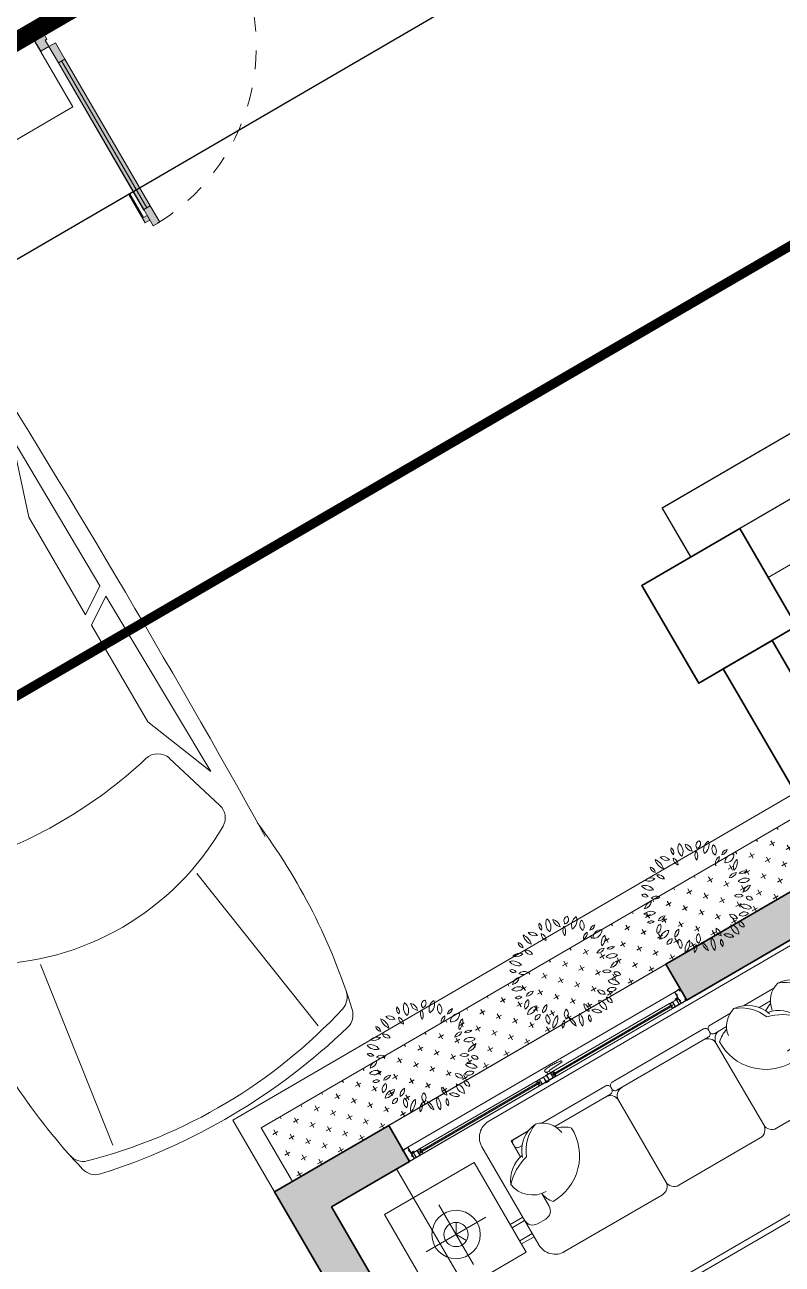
# Model space of a CAD drawing. Header units: millimetres. Extents: x 567980 to 569372, y 2065777 to 2066674.
# Drawn here: x 568861.1 to 568865.12, y 2066294.81 to 2066301.38 of the extents above; entities that cross this region are included whole.
import ezdxf

# ---------------------------------------------------------------- set-up
doc = ezdxf.new("R2010")
doc.units = ezdxf.units.MM
doc.linetypes.add('CENTER', pattern=[3, 1.5, -0.5, 0.5, -0.5])
doc.linetypes.add('HIDDEN', pattern=[0.75, 0.5, -0.25])
for name, color, linetype, lineweight in [('A-DIM', 251, 'Continuous', 15), ('A-HATCH', 251, 'Continuous', 5), ('A-TUONG', 255, 'Continuous', 35), ('boDnv', 54, 'Continuous', 25), ('E- RANH GIOI', 1, 'CENTER', 13), ('E- THAY', 9, 'Continuous', 20), ('E-Manh', 251, 'Continuous', 13), ('E-NoiThat', 32, 'Continuous', 9), ('i_Cay', 114, 'Continuous', 13), ('i_Hatch', 250, 'Continuous', 13), ('i_ThietBi', 32, 'Continuous', 13), ('LD-CUA', 146, 'Continuous', 13), ('LD-THAY', 9, 'Continuous', 13)]:
    doc.layers.add(name, color=color, linetype=linetype, lineweight=lineweight)
for name, color, linetype in [('datOBt', 42, 'Continuous'), ('loKBT', 42, 'Continuous'), ('ViaHeS', 32, 'Continuous')]:
    doc.layers.add(name, color=color, linetype=linetype)
doc.styles.add('rms', font='romans.shx', dxfattribs={"width": 0.7, "bigfont": 'vns.shx'})
doc.linetypes.add('ADL', pattern='A,0.125,-0.15,["++",rms,S=0.5,R=0,X=0,Y=-0.2245],-1.35,1.125', length=2.75)

# ---------------------------------------------------------------- blocks, each defined once
blk = doc.blocks.new('NEN')
at = {"layer": 'boDnv', "color": 10, "linetype": 'ADL', "ltscale": 0.25}
blk.add_lwpolyline([(230.3915, -76.6469), (232.2503, -70.4192), (219.1656, -44.2576), (213.4368, -42.5477), (99.3797, -108.9057), (97.5209, -115.1334), (110.6056, -141.295), (116.3344, -143.0049)], close=True, dxfattribs=at)
at = {"layer": 'datOBt'}
blk.add_lwpolyline([(231.2365, -77.3122), (233.3217, -70.3259), (219.8664, -43.4232), (213.308, -41.4657), (98.5347, -108.2404), (96.4495, -115.2267), (109.9048, -142.1294), (116.4632, -144.0869)], close=True, dxfattribs=at)
at = {"layer": 'loKBT'}
blk.add_lwpolyline([(171.0218, -66.0677), (160.2174, -72.3537), (170.2749, -89.6408), (181.0794, -83.3548)], close=True, dxfattribs=at)
at = {"layer": 'ViaHeS'}
blk.add_lwpolyline([(231.2365, -77.3122), (233.3217, -70.3259), (219.8664, -43.4232), (213.308, -41.4657), (98.5347, -108.2404), (96.4495, -115.2267), (109.9048, -142.1294), (116.4632, -144.0869)], close=True, dxfattribs=at)
blk = doc.blocks.new('BT-02')
at = {"layer": 'E- RANH GIOI', "ltscale": 0.05, "const_width": 100}
blk.add_lwpolyline([(7621197.6, 979879), (7753982.3, 979879), (7758666.7, 974889), (7756768.1, 944869), (7751452.5, 939879), (7618667.8, 939879), (7613983.4, 944869), (7615882, 974889), (7621197.6, 979879)], dxfattribs=at)
at = {"layer": 'E- RANH GIOI', "color": 5, "ltscale": 0.05, "true_color": 0x0000fa, "const_width": 50}
blk.add_lwpolyline([(7622385.1, 976879), (7752683.8, 976879), (7755590.7, 973782.4), (7753849, 946243.5), (7750265, 942879), (7619966.3, 942879), (7617059.3, 945975.6), (7618801.1, 973514.5)], close=True, dxfattribs=at)
at = {"layer": 'loKBT'}
blk.add_line((7705060.1, 979879), (7692560.1, 979879), dxfattribs=at)
blk.add_lwpolyline([(7705060.1, 959879), (7705060.1, 979879), (7692560.1, 979879), (7692560.1, 959879), (7705060.1, 959879)], dxfattribs=at)
for points in [[(7705060.1, 979879), (7692560.1, 979879), (7692560.1, 959879), (7705060.1, 959879)], [(7692560.1, 959879), (7705060.1, 959879), (7705060.1, 979879), (7692560.1, 979879)]]:
    blk.add_lwpolyline(points, close=True, dxfattribs=at)
blk = doc.blocks.new('mb-cay40')
at = {"color": 0, "linetype": 'ByBlock'}
for centre, radius, start, end in [((-427, 694), 54.1, 146.8151, 244.0193), ((-496, 675), 54.1, 326.8151, 64.0193), ((-300, 710), 100, 149.4737, 231.7586), ((-448, 683), 100, 329.4737, 51.7586), ((-231, 779), 98.1, 192.306, 259.6849), ((-344, 662), 98.1, 12.306, 79.6849), ((-148, 638), 79.7, 145.5248, 220.8327), ((-273, 631), 79.7, 325.5248, 40.8327), ((-136, 737), 62.9, 125.4093, 202.7101), ((-231, 764), 62.9, 305.4093, 22.7101), ((16, 684), 137, 133.8117, 194.3077), ((-211, 749), 137, 313.8117, 14.3077), ((113, 711), 137, 163.4642, 212.7906), ((-134, 676), 137, 343.4642, 32.7906), ((138, 616), 80.6, 104.1004, 168.465), ((40, 710), 80.6, 284.1004, 348.465), ((-542, 597), 98.1, 183.3189, 263.1904), ((-651, 494), 98.1, 3.3189, 83.1904), ((-554, 556), 69.9, 25.4537, 116.6852), ((-522, 648), 69.9, 205.4537, 296.6852), ((-390, 597), 66.9, 168.8066, 257.6391), ((-470, 545), 66.9, 348.8066, 77.6391), ((49, 562), 68.8, 103.8914, 198.9039), ((-33, 607), 68.8, 283.8914, 18.9039), ((230, 506), 141, 100.3005, 160.4476), ((72, 692), 141, 280.3005, 340.4476), ((260, 521), 76.9, 122.5817, 207.18), ((150, 551), 76.9, 302.5817, 27.18), ((-680, 301), 102, 69.7201, 135.6489), ((-718, 468), 102, 249.7201, 315.6489), ((-654, 503), 44.2, 163.4933, 274.4697), ((-693, 471), 44.2, 343.4933, 94.4697), ((-620, 357), 75.8, 22.5723, 98.3335), ((-561, 461), 75.8, 202.5723, 278.3335), ((213, 369), 79.6, 86.0282, 161.3698), ((143, 474), 79.6, 266.0282, 341.3698), ((300, 426), 53.5, 59.9815, 155.6676), ((278, 494), 53.5, 239.9815, 335.6676), ((-743, 226), 96, 30.9482, 110.5784), ((-695, 365), 96, 210.9482, 290.5784), ((320, 284), 110, 64.7353, 140.5781), ((282, 453), 110, 244.7353, 320.5781), ((359, 242), 79.1, 90.2529, 173.5221), ((280, 330), 79.1, 270.2529, 353.5221), ((-767, 152), 75.6, 44.2576, 108.5927), ((-736, 277), 75.6, 224.2576, 288.5927), ((-787, 176), 111, 280.8762, 345.4479), ((-659, 40), 111, 100.8762, 165.4479), ((-638, 119), 83.9, 60.5095, 129.292), ((-649, 257), 83.9, 240.5095, 309.292), ((243, 141), 78, 58.8748, 131.2135), ((232, 267), 78, 238.8748, 311.2135), ((344, 142), 53.6, 28.1981, 112.1918), ((371, 217), 53.6, 208.1981, 292.1918), ((-690, -39), 87.4, 54.9745, 151.3792), ((-716, 74), 87.4, 234.9745, 331.3792), ((159, -75), 77.3, 28.8072, 103.9199), ((208, 37), 77.3, 208.8072, 283.9199), ((314, -59), 90.4, 71.3712, 141.7535), ((272, 83), 90.4, 251.3712, 321.7535), ((293, 25), 97.6, 29.1952, 106.7189), ((350, 166), 97.6, 209.1952, 286.7189), ((-675, -123), 70, 71.8192, 140.0818), ((-707, -12), 70, 251.8192, 320.0818), ((-557, -163), 78, 113.4753, 203.456), ((-660, -123), 78, 293.4753, 23.456), ((-617, 21), 75, 267.1724, 337.2365), ((-551, -83), 75, 87.1724, 157.2365), ((133, -213), 116, 6.5487, 76.8911), ((275, -87), 116, 186.5487, 256.8911), ((243, -118), 50.7, 359.2557, 87.6287), ((296, -68), 50.7, 179.2557, 267.6287), ((-605, -147), 107, 271.6328, 352.0268), ((-496, -269), 107, 91.6328, 172.0268), ((-473, -294), 49.3, 76.5419, 193.4774), ((-509, -257), 49.3, 256.5419, 13.4774), ((-342, -221), 95.9, 122.8873, 186.7253), ((-489, -152), 95.9, 302.8873, 6.7253), ((-314, -281), 91.1, 159.117, 230.3606), ((-457, -318), 91.1, 339.117, 50.3606), ((-220, -348), 109, 122.117, 201.7275), ((-379, -297), 109, 302.117, 21.7275), ((-133, -236), 75.4, 148.7877, 221.5977), ((-253, -247), 75.4, 328.7877, 41.5977), ((100, -278), 148, 165.2071, 218.3217), ((-159, -332), 148, 345.2071, 38.3217), ((-19, -211), 70.3, 353.65, 74.6514), ((70, -151), 70.3, 173.65, 254.6514), ((110, -276), 64.3, 156.7754, 231.288), ((11, -301), 64.3, 336.7754, 51.288), ((113, -290), 96.7, 38.6962, 106.2415), ((162, -137), 96.7, 218.6962, 286.2415), ((-170, -364), 62.5, 129.7475, 206.0709), ((-267, -343), 62.5, 309.7475, 26.0709), ((-160, -372), 84.6, 5.3196, 80.419), ((-61, -281), 84.6, 185.3196, 260.419)]:
    blk.add_arc(centre, radius, start, end, dxfattribs=at)
blk = doc.blocks.new('kkkk')
h = blk.add_hatch(color=250)
edge = h.paths.add_edge_path()
edge.add_line((333058.8, 105336.6), (333060.3, 105336.6))
edge.add_line((333060.3, 105336.6), (333060.3, 105341.6))
edge.add_line((333060.3, 105341.6), (333061.8, 105341.6))
edge.add_line((333061.8, 105341.6), (333061.8, 105371.6))
edge.add_line((333061.8, 105371.6), (333027.5, 105371.6))
edge.add_line((333027.5, 105371.6), (333027.5, 105386.6))
edge.add_line((333027.5, 105386.6), (333022.2, 105386.6))
edge.add_line((333022.2, 105386.6), (333022.2, 105383.6))
edge.add_line((333022.2, 105383.6), (333023.7, 105383.6))
edge.add_line((333023.7, 105383.6), (333023.7, 105385.1))
edge.add_line((333023.7, 105385.1), (333026, 105385.1))
edge.add_line((333026, 105385.1), (333026, 105378.1))
edge.add_line((333026, 105378.1), (333023.7, 105378.1))
edge.add_line((333023.7, 105378.1), (333023.7, 105379.6))
edge.add_line((333023.7, 105379.6), (333022.2, 105379.6))
edge.add_line((333022.2, 105379.6), (333022.2, 105376.6))
edge.add_line((333022.2, 105376.6), (333026, 105376.6))
edge.add_line((333026, 105376.6), (333026, 105371.6))
edge.add_line((333026, 105371.6), (332991.8, 105371.6))
edge.add_line((332991.8, 105371.6), (332991.8, 105341.6))
edge.add_line((332991.8, 105341.6), (332993.3, 105341.6))
edge.add_line((332993.3, 105341.6), (332993.3, 105336.6))
edge.add_line((332993.3, 105336.6), (332994.8, 105336.6))
edge.add_line((332994.8, 105336.6), (332994.8, 105341.6))
edge.add_line((332994.8, 105341.6), (333002.3, 105341.6))
edge.add_line((333002.3, 105341.6), (333002.3, 105343.1))
edge.add_line((333002.3, 105343.1), (332993.3, 105343.1))
edge.add_line((332993.3, 105343.1), (332993.3, 105370.1))
edge.add_line((332993.3, 105370.1), (333006.9, 105370.1))
edge.add_arc((333010, 105367.6), 3.97, 141.52264, 210)
edge.add_line((333006.6, 105365.7), (333007.9, 105366.4))
edge.add_arc((333010, 105367.6), 2.47, -390, -150, ccw=False)
edge.add_line((333012.1, 105366.4), (333013.4, 105365.7))
edge.add_arc((333010, 105367.6), 3.97, -30, 38.47736)
edge.add_line((333013.1, 105370.1), (333040.4, 105370.1))
edge.add_arc((333043.5, 105367.6), 3.97, 141.52264, 210)
edge.add_line((333040.1, 105365.7), (333041.4, 105366.4))
edge.add_arc((333043.5, 105367.6), 2.47, -390, -150, ccw=False)
edge.add_line((333045.6, 105366.4), (333046.9, 105365.7))
edge.add_arc((333043.5, 105367.6), 3.97, -30, 38.47736)
edge.add_line((333046.6, 105370.1), (333060.3, 105370.1))
edge.add_line((333060.3, 105370.1), (333060.3, 105343.1))
edge.add_line((333060.3, 105343.1), (333051.3, 105343.1))
edge.add_line((333051.3, 105343.1), (333051.3, 105341.6))
edge.add_line((333051.3, 105341.6), (333058.8, 105341.6))
edge.add_line((333058.8, 105341.6), (333058.8, 105336.6))
blk.add_lwpolyline([(333026, 105378.1), (333026, 105385.1), (333023.7, 105385.1), (333023.7, 105383.6), (333022.2, 105383.6), (333022.2, 105386.6), (333027.5, 105386.6), (333027.5, 105371.6), (333061.8, 105371.6), (333061.8, 105341.6), (333060.3, 105341.6), (333060.3, 105336.6), (333058.8, 105336.6), (333058.8, 105341.6), (333051.3, 105341.6), (333051.3, 105343.1), (333060.3, 105343.1), (333060.3, 105370.1), (333046.6, 105370.1, -0.30801), (333046.9, 105365.7), (333045.6, 105366.4, 1.732051), (333041.4, 105366.4), (333040.1, 105365.7, -0.30801), (333040.4, 105370.1), (333013.1, 105370.1, -0.30801), (333013.4, 105365.7), (333012.1, 105366.4, 1.732051), (333007.9, 105366.4), (333006.6, 105365.7, -0.30801), (333006.9, 105370.1), (332993.3, 105370.1), (332993.3, 105343.1), (333002.3, 105343.1), (333002.3, 105341.6), (332994.8, 105341.6), (332994.8, 105336.6), (332993.3, 105336.6), (332993.3, 105341.6), (332991.8, 105341.6), (332991.8, 105371.6), (333026, 105371.6), (333026, 105376.6), (333022.2, 105376.6), (333022.2, 105379.6), (333023.7, 105379.6), (333023.7, 105378.1)], format="xyb", close=True)
blk = doc.blocks.new('ccccc')
h = blk.add_hatch(color=250)
h.paths.add_polyline_path([(333034.3, 105325.3), (333084.3, 105325.3), (333084.3, 105326.8), (333077.7, 105326.8), (333077.7, 105353.8), (333084.3, 105353.8), (333084.3, 105355.3), (333034.3, 105355.3), (333034.3, 105346.7), (333035.8, 105346.7), (333035.8, 105353.8), (333052.1, 105353.8), (333052.1, 105326.8), (333035.8, 105326.8), (333035.8, 105333.9), (333034.3, 105333.9)])
h.paths.add_polyline_path([(333053.6, 105326.8), (333053.6, 105353.8), (333076.2, 105353.8), (333076.2, 105326.8)], flags=16)
for p, q in [((333034.3, 105346.7), (333035.8, 105346.7)), ((333034.3, 105333.9), (333035.8, 105333.9)), ((333052.1, 105353.8), (333052.1, 105326.8)), ((333053.6, 105353.8), (333053.6, 105326.8)), ((333076.2, 105353.8), (333076.2, 105326.8)), ((333077.7, 105353.8), (333077.7, 105326.8)), ((333084.3, 105355.3), (333084.3, 105353.8)), ((333084.3, 105326.8), (333084.3, 105325.3))]:
    blk.add_line(p, q)
for points in [[(333084.3, 105355.3), (333034.3, 105355.3), (333034.3, 105346.7)], [(333034.3, 105333.9), (333034.3, 105325.3), (333084.3, 105325.3)], [(333052.1, 105353.8), (333035.8, 105353.8), (333035.8, 105346.7)], [(333035.8, 105333.9), (333035.8, 105326.8), (333052.1, 105326.8)], [(333076.2, 105353.8), (333053.6, 105353.8)], [(333053.6, 105326.8), (333076.2, 105326.8)], [(333084.3, 105353.8), (333077.7, 105353.8)], [(333077.7, 105326.8), (333084.3, 105326.8)]]:
    blk.add_lwpolyline(points)
blk = doc.blocks.new('dasdsd')
at = {"linetype": 'HIDDEN', "ltscale": 0.05}
for p, q in [((-9.6, -15.9), (-9.6, 0)), ((9.6, 0), (-9.6, 0)), ((9.6, -15.9), (9.6, 0)), ((-16.3, -18.9), (-107.9, -23.1)), ((-10.5, -16.1), (-15.5, -18.7)), ((9.6, -15.9), (-9.6, -15.9))]:
    blk.add_line(p, q, dxfattribs=at)
for centre, radius, start, end in [((-106.3, -28.1), 5.22, 108.24331, 251.75669), ((-41, 286.6), 326.6, 258.17519, 278.89962), ((-16.3, -17), 1.95, 270, 297.19267), ((-9.6, -17.9), 1.95, 90, 117.19267), ((9.6, -26), 10.1, 270, 90)]:
    blk.add_arc(centre, radius, start, end, dxfattribs=at)
blk = doc.blocks.new('fffsf')
h = blk.add_hatch(color=250)
h.paths.add_polyline_path([(333183.8, 105395.8), (333133.8, 105395.8), (333133.8, 105394.3), (333140.5, 105394.3), (333140.5, 105367.3), (333133.8, 105367.3), (333133.8, 105364.3), (333118.8, 105364.3), (333118.8, 105361.3), (333135.3, 105361.3), (333135.3, 105365.8), (333183.8, 105365.8), (333183.8, 105374.4), (333182.3, 105374.4), (333182.3, 105367.3), (333166, 105367.3), (333166, 105394.3), (333182.3, 105394.3), (333182.3, 105387.2), (333183.8, 105387.2)])
h.paths.add_polyline_path([(333164.5, 105394.3), (333164.5, 105367.3), (333142, 105367.3), (333142, 105394.3)], flags=16)
for p, q in [((333133.8, 105395.8), (333133.8, 105394.3)), ((333140.5, 105394.3), (333140.5, 105367.3)), ((333142, 105394.3), (333142, 105367.3)), ((333164.5, 105394.3), (333164.5, 105367.3)), ((333166, 105394.3), (333166, 105367.3)), ((333183.8, 105387.2), (333182.3, 105387.2)), ((333183.8, 105374.4), (333182.3, 105374.4))]:
    blk.add_line(p, q)
for points in [[(333133.8, 105395.8), (333183.8, 105395.8), (333183.8, 105387.2)], [(333133.8, 105394.3), (333140.5, 105394.3)], [(333142, 105394.3), (333164.5, 105394.3)], [(333166, 105394.3), (333182.3, 105394.3), (333182.3, 105387.2)], [(333183.8, 105374.4), (333183.8, 105365.8), (333135.3, 105365.8), (333135.3, 105361.3), (333118.8, 105361.3)], [(333133.8, 105367.3), (333133.8, 105364.3), (333118.8, 105364.3), (333118.8, 105361.3)], [(333140.5, 105367.3), (333133.8, 105367.3)], [(333164.5, 105367.3), (333142, 105367.3)], [(333182.3, 105374.4), (333182.3, 105367.3), (333166, 105367.3)]]:
    blk.add_lwpolyline(points)
blk = doc.blocks.new('*U485')
for points in [[(88.4, 82.2), (88.4, 80.6), (77.2, 80.6), (77.2, 69.4), (88.4, 69.4), (88.4, 67.8, 0.240391), (91.1, 72), (80.2, 72), (80.2, 78), (91.1, 78, 0.240391)], [(799.6, 82.2), (799.6, 80.6), (810.8, 80.6), (810.8, 69.4), (799.6, 69.4), (799.6, 67.8, -0.240391), (796.9, 72), (807.8, 72), (807.8, 78), (796.9, 78, -0.240391)], [(905.4, 82.2), (905.4, 80.6), (894.2, 80.6), (894.2, 69.4), (905.4, 69.4), (905.4, 67.8, 0.240391), (908.2, 72), (897.2, 72), (897.2, 78), (908.2, 78, 0.240391)]]:
    blk.add_hatch(color=250).paths.add_polyline_path(points)
for p, q in [((850, 90), (44.5, 90)), ((850, 90), (88, 90)), ((855, 90), (1617, 90)), ((35, 20), (1670, 20)), ((88, 60), (850, 60)), ((1617, 60), (855, 60))]:
    blk.add_line(p, q)
for points in [[(88.4, 82.2), (88.4, 80.6), (77.2, 80.6), (77.2, 69.4), (88.4, 69.4), (88.4, 67.8, 0.240391), (91.1, 72), (80.2, 72), (80.2, 78), (91.1, 78, 0.240391)], [(799.6, 82.2), (799.6, 80.6), (810.8, 80.6), (810.8, 69.4), (799.6, 69.4), (799.6, 67.8, -0.240391), (796.9, 72), (807.8, 72), (807.8, 78), (796.9, 78, -0.240391)], [(905.4, 82.2), (905.4, 80.6), (894.2, 80.6), (894.2, 69.4), (905.4, 69.4), (905.4, 67.8, 0.240391), (908.2, 72), (897.2, 72), (897.2, 78), (908.2, 78, 0.240391)]]:
    blk.add_lwpolyline(points, format="xyb", close=True)
for points in [[(807.8, 72), (80.2, 72), (80.2, 78), (807.8, 78)], [(897.2, 72), (1624.8, 72), (1624.8, 78), (897.2, 78)]]:
    blk.add_lwpolyline(points, close=True)
at = {"rotation": 270}
blk.add_blockref('kkkk', (-105336.6, 333081.8), dxfattribs=at)
at = {"xscale": -1}
for name, p, rotation in [('ccccc', (333122.3, -105265.3), 359.9999999999902), ('fffsf', (-332278.8, 105455.8), 180.0000000001608), ('kkkk', (107041.6, 333081.8), 90)]:
    blk.add_blockref(name, p, dxfattribs=dict(at, rotation=rotation))
for p in [(-332234.3, -105265.3), (-331417.3, -105265.3)]:
    blk.add_blockref('ccccc', p)
at = {"xscale": -0.8000000000000002, "yscale": 0.8, "zscale": 0.8}
blk.add_blockref('dasdsd', (880, 60), dxfattribs=at)
blk = doc.blocks.new('sf2')
at = {"layer": 'E-NoiThat'}
for p, q in [((-123893881.8, 101810474), (-123893331.8, 101810474)), ((-123893881.8, 101809924), (-123893881.8, 101810474)), ((-123893331.8, 101810474), (-123893331.8, 101809924)), ((-123893881.8, 101810094), (-123893958.9, 101810094)), ((-123893881.8, 101810074), (-123893958.9, 101810074)), ((-123893881.8, 101809994), (-123893958.9, 101809994)), ((-123893881.8, 101809974), (-123893958.9, 101809974)), ((-123893331.8, 101809924), (-123893881.8, 101809924)), ((-123895508.9, 101809394), (-123894508.9, 101809394)), ((-123895478.9, 101809364), (-123894538.9, 101809364))]:
    blk.add_line(p, q, dxfattribs=at)
for points in [[(-123893958.9, 101809924, -0.414214), (-123894058.9, 101809824), (-123894658.9, 101809824, -0.414214), (-123894708.9, 101809874, -0.414214), (-123894758.9, 101809824), (-123895258.9, 101809824, -0.414214), (-123895308.9, 101809874, -0.414214), (-123895358.9, 101809824), (-123895958.9, 101809824, -0.414214), (-123896058.9, 101809924), (-123896058.9, 101810524, -0.414214), (-123895958.9, 101810624), (-123894058.9, 101810624, -0.414214), (-123893958.9, 101810524)], [(-123895288.9, 101810474), (-123894728.9, 101810474, -0.414214), (-123894708.9, 101810454), (-123894708.9, 101810444, -0.414214), (-123894728.9, 101810424), (-123895288.9, 101810424, -0.414214), (-123895308.9, 101810444), (-123895308.9, 101810454, -0.414214)]]:
    blk.add_lwpolyline(points, format="xyb", close=True, dxfattribs=at)
for points in [[(-123896027, 101810274.5, -0.14773), (-123895880.9, 101810360.4, -0.213343), (-123895752, 101810486.4, -0.178662)], [(-123895901.1, 101810367.3, -0.306663), (-123895752, 101810486.4, -0.30633), (-123895654.5, 101810377.6, 0.872847)], [(-123895757.7, 101810274.5, -0.14773), (-123895611.6, 101810360.4, -0.213343), (-123895482.6, 101810486.4, -0.178662)], [(-123895631.7, 101810367.3, -0.306663), (-123895482.6, 101810486.4, -0.30633), (-123895385.2, 101810377.6, 0.872847)], [(-123895451.1, 101810474), (-123895328.9, 101810474, -0.414214), (-123895308.9, 101810454), (-123895308.9, 101810444, -0.414214), (-123895328.9, 101810424), (-123895400.8, 101810424, -0.414214)], [(-123894297.2, 101810474), (-123894688.9, 101810474, 0.414214), (-123894708.9, 101810454), (-123894708.9, 101810444, 0.414214), (-123894688.9, 101810424), (-123894347.6, 101810424, 0.414214)], [(-123894116.6, 101810367.3, 0.306663), (-123894265.8, 101810486.4, 0.30633), (-123894363.2, 101810377.6, -0.872847)], [(-123893990.7, 101810274.5, 0.14773), (-123894136.8, 101810360.4, 0.213343), (-123894265.8, 101810486.4, 0.178662)], [(-123894128.9, 101810474), (-123894214, 101810474, 0.414214)], [(-123894147, 101810424), (-123894128.9, 101810424, 0.414214), (-123894108.9, 101810444), (-123894108.9, 101810454, 0.414214), (-123894128.9, 101810474)], [(-123895601.4, 101810424), (-123895670.1, 101810424, -0.414214)], [(-123895622, 101810391.8, 0.071865), (-123895663.9, 101810411.3, -7.115464)], [(-123895639.6, 101810151.5, 0.165541), (-123895608.7, 101810085.4, 0.425989), (-123895327.9, 101810371.9, 0.121523), (-123895394.5, 101810411.3, -7.115464)], [(-123895358.9, 101810424, -0.414214), (-123895308.9, 101810374), (-123895308.9, 101809874, -0.414214)], [(-123895258.9, 101810424, 0.414214), (-123895308.9, 101810374)], [(-123894758.9, 101810424, -0.414214), (-123894708.9, 101810374)], [(-123894658.9, 101810424, 0.414214), (-123894708.9, 101810374), (-123894708.9, 101809874, 0.414214)], [(-123894108.8, 101810151.5, -0.165541), (-123894139.7, 101810085.4, -0.425989), (-123894420.5, 101810371.9, -0.121523), (-123894353.8, 101810411.3, 7.115464)], [(-123895614.4, 101810148.4, -0.356772), (-123895757.7, 101810274.5, -0.249542), (-123895627.9, 101810378.3, 9.61688)], [(-123894134, 101810148.4, 0.356772), (-123893990.7, 101810274.5, 0.249542), (-123894120.5, 101810378.3, -9.61688)], [(-123893958.9, 101810074, -0.414214), (-123894008.9, 101810024), (-123894058.9, 101810024, -0.414214), (-123894108.9, 101810074), (-123894108.9, 101810151.5)]]:
    blk.add_lwpolyline(points, format="xyb", dxfattribs=at)
for points in [[(-123895534.3, 101810474), (-123895720.5, 101810474)], [(-123894108.9, 101810375.7), (-123894108.9, 101810474), (-123894214, 101810474)], [(-123893606.8, 101810375.1), (-123893606.8, 101810009.1)], [(-123893606.8, 101810192.1), (-123893638.9, 101810247.7)], [(-123893789.8, 101810192.1), (-123893423.8, 101810192.1)], [(-123893606.8, 101810192.1), (-123893638.9, 101810136.6)]]:
    blk.add_lwpolyline(points, dxfattribs=at)
for radius in [128.3, 64.2]:
    blk.add_circle((-123893606.8, 101810192.1), radius, dxfattribs=at)
blk = doc.blocks.new('TANG 1 BT1')
at = {"layer": 'A-HATCH'}
h = blk.add_hatch(color=256, dxfattribs=at)
h.dxf.hatch_style = 1
h.paths.add_polyline_path([(7158834.4, 839216.9), (7158834.4, 837891.9), (7159054.4, 837891.9), (7159054.4, 839436.9), (7153914.4, 839436.9), (7153914.4, 839216.9)])
h.paths.add_polyline_path([(7150554.4, 839436.9), (7150554.3, 838368.7), (7150774.3, 838368.7), (7150774.4, 839216.9), (7151514.4, 839216.9), (7151514.4, 839436.9)])
h.paths.add_polyline_path([(7150774.3, 836568.7), (7150554.3, 836568.7), (7150554.4, 835616.9), (7151104.3, 835616.9), (7151104.3, 835319.5), (7151324.3, 835319.5), (7151324.3, 835616.9), (7152824.3, 835616.9), (7152824.3, 833426.9), (7152714.3, 833426.9), (7152714.3, 833316.9), (7152934.3, 833316.9), (7152934.3, 835726.9), (7150774.4, 835726.9)])
h.paths.add_polyline_path([(7151324.3, 834519.5), (7151104.3, 834519.5), (7151104.3, 832826.9), (7151324.3, 832826.9), (7151324.3, 833316.9), (7151914.3, 833316.9), (7151914.3, 833426.9), (7151324.3, 833426.9)])
h.paths.add_polyline_path([(7158834.4, 835616.9), (7158834.4, 834616.9), (7159054.4, 834616.9), (7159054.4, 835946.9), (7159054.4, 837091.9), (7158834.4, 837091.9), (7158834.4, 836041.9), (7158234.4, 836041.9), (7158234.4, 835726.9), (7156074.4, 835726.9), (7156074.4, 835616.9)])
h.paths.add_polyline_path([(7158834.4, 835726.9), (7158289.4, 835726.9), (7158289.4, 835986.9), (7158834.4, 835986.9)], flags=16)
h.paths.add_polyline_path([(7158434.4, 831596.9), (7158434.4, 831391.9), (7158834.4, 831391.9), (7158834.4, 827616.9), (7158354.3, 827616.9), (7158354.3, 827396.9), (7159054.4, 827396.9), (7159054.4, 832816.9), (7158834.4, 832816.9), (7158834.4, 831816.9), (7156074.4, 831816.9), (7156074.4, 831596.9)])
h.paths.add_polyline_path([(7158834.4, 831596.9), (7158834.4, 831446.9), (7158489.4, 831446.9), (7158489.4, 831596.9)], flags=16)
h.paths.add_polyline_path([(7152934.3, 831706.9), (7152934.3, 831816.9), (7151324.3, 831816.9), (7151324.3, 831926.9), (7151104.3, 831926.9), (7151104.3, 831816.9), (7150554.4, 831816.9), (7150554.4, 830866.9), (7150774.4, 830866.9), (7150774.4, 831706.9)])
h.paths.add_polyline_path([(7150554.4, 828526.9), (7150774.4, 828526.9), (7150774.4, 830066.9), (7150554.4, 830066.9)])
h.paths.add_polyline_path([(7151704.4, 827396.9), (7152404.2, 827396.9), (7152404.2, 827616.9), (7150774.4, 827616.9), (7150774.4, 827726.9), (7150554.4, 827726.9), (7150554.4, 827616.9), (7150554.4, 827396.9), (7151404.4, 827396.9), (7151404.4, 827396.9)])
h.paths.add_polyline_path([(7154604.6, 827616.9), (7154604.6, 827396.9), (7155304.4, 827396.9), (7155304.4, 827396.9), (7155604.4, 827396.9), (7156654.4, 827396.9), (7156654.4, 827616.9)])
h.paths.add_polyline_path([(7150304.3, 831816.9), (7150304.3, 831196.9), (7150554.3, 831196.9), (7150554.3, 831306.9), (7150414.3, 831306.9), (7150414.3, 831706.9), (7150554.3, 831706.9), (7150554.3, 831816.9)])
h.paths.add_polyline_path([(7150304.3, 836228.5), (7150304.3, 835616.9), (7150554.3, 835616.9), (7150554.3, 835726.9), (7150414.3, 835726.9), (7150414.3, 836118.5), (7150554.4, 836118.5), (7150554.4, 836228.5)])
at = {"layer": 'i_Hatch', "true_color": 0x46cb3a, "transparency": 33554687}
h = blk.add_hatch(dxfattribs=at)
h.set_pattern_fill('CROSS', color=95, scale=10, double=1)
h.set_pattern_definition([(360, (131342142.553, -101073087.09), (63.5, 63.5), [31.75, -95.25]), (90, (131342158.43, -101073102.96), (-63.5, 63.5), [31.75, -95.25])])
h.paths.add_polyline_path([(7155605.4, 827066.9), (7158944.4, 827066.9), (7158944.4, 827396.9), (7155605.4, 827396.9)])
at = {"layer": 'A-TUONG'}
for p, q in [((7159054.4, 827396.9), (7159054.4, 832816.9)), ((7158834.4, 827616.9), (7158834.4, 831391.9)), ((7154604.6, 827616.9), (7156654.4, 827616.9)), ((7156654.4, 827396.9), (7156654.4, 827616.9)), ((7158354.4, 827616.9), (7158834.4, 827616.9)), ((7158354.4, 827616.9), (7158354.4, 827396.9)), ((7154604.6, 827396.9), (7156654.4, 827396.9)), ((7158354.4, 827396.9), (7159054.4, 827396.9))]:
    blk.add_line(p, q, dxfattribs=at)
for points in [[(7155304.4, 827396.9), (7155604.4, 827396.9), (7155604.4, 826196.9), (7155304.4, 826196.9)], [(7155154.4, 826196.9), (7155754.3, 826196.9), (7155754.3, 825596.9), (7155154.4, 825596.9)]]:
    blk.add_lwpolyline(points, close=True, dxfattribs=at)
at = {"layer": 'E- THAY'}
for points in [[(7156654.4, 827396.9), (7158354.3, 827396.9), (7158354.3, 827616.9), (7156654.4, 827616.9)], [(7155604.4, 827066.9), (7158944.4, 827066.9), (7158944.4, 827396.9), (7155604.4, 827396.9)], [(7155604.4, 826956.9), (7159054.4, 826956.9), (7159054.4, 827396.9), (7155604.4, 827396.9)], [(7151854.4, 826196.9), (7155154.4, 826196.9), (7155154.4, 825896.9), (7151854.4, 825896.9)], [(7151854.4, 825896.9), (7155154.4, 825896.9), (7155154.4, 825596.9), (7151854.4, 825596.9)], [(7151554.4, 825596.9), (7155454.4, 825596.9), (7155454.4, 825296.9), (7151554.4, 825296.9)]]:
    blk.add_lwpolyline(points, close=True, dxfattribs=at)
at = {"layer": 'i_ThietBi'}
blk.add_lwpolyline([(7158834.4, 831391.9), (7158434.4, 831391.9), (7158434.3, 827616.9), (7158834.3, 827616.9)], close=True, dxfattribs=at)
at = {"layer": 'E- THAY', "xscale": -1, "rotation": 180}
blk.add_blockref('sf2', (131051943.3, 102638267.9), dxfattribs=at)
at = {"layer": 'i_Cay', "xscale": 0.5, "yscale": 0.5, "zscale": 0.5}
for p in [(7156432.5, 827073.1), (7157239.1, 827066.9), (7158114.9, 827070.8)]:
    blk.add_blockref('mb-cay40', p, dxfattribs=at)
at = {"layer": 'LD-CUA', "xscale": -1}
blk.add_blockref('*U485', (7158359.4, 827526.9), dxfattribs=at)
blk = doc.blocks.new('02PCAR01')
at = {"color": 0, "linetype": 'ByBlock'}
for p, q in [((-122.94, 26.61), (-92.48, 26.84)), ((-109.29, 22.08), (-122.94, 26.61)), ((-89.35, 22.08), (-92.48, 26.84)), ((-90.39, 26.87), (-54.31, 27.32)), ((-87.23, 22.08), (-90.39, 26.87)), ((-54.31, 27.32), (-67.5, 22.08)), ((-138, 26.03), (-145, 26.03)), ((-112.52, 20.16), (-138, 26.03)), ((-48.33, 25.72), (-60.01, 22.2)), ((-136.91, 23.5), (-115.59, 19.26)), ((-89.35, 22.08), (-109.29, 22.08)), ((-67.5, 22.08), (-87.23, 22.08)), ((-6, 20.97), (-40, 15.97)), ((-6, -20.97), (-40, -15.97)), ((-136.91, -23.36), (-115.59, -19.12)), ((-112.51, -20.11), (-138, -25.97)), ((-109.29, -21.95), (-122.94, -26.47)), ((-89.35, -21.95), (-109.29, -21.95)), ((-89.35, -21.95), (-92.48, -26.7)), ((-87.23, -21.95), (-90.39, -26.73)), ((-67.5, -21.95), (-87.23, -21.95)), ((-54.31, -27.18), (-67.5, -21.95)), ((-48.33, -25.52), (-60.01, -22)), ((-138, -25.97), (-145, -25.97)), ((-122.94, -26.47), (-92.48, -26.7)), ((-90.39, -26.73), (-54.31, -27.18))]:
    blk.add_line(p, q, dxfattribs=at)
for centre, radius, start, end in [((-145.41, 25.94), 3.14, 92.1119, 173.4899), ((-77.24, -1914.33), 1944.6, 88.89024, 92.01225), ((-141.57, 24.61), 4.6, 94.3987, 147.5288), ((-30.02, -77.69), 108.31, 76.6607, 96.5655), ((110.89, 0.1), 260.73, 174.2342, 185.7658), ((111.89, 0.1), 258.76, 174.0142, 185.9858), ((-8.86, 25.33), 3.14, 17.8179, 78.3942), ((-95.47, 0.91), 93.12, 343.0347, 15.8141), ((-5.75, 24.64), 3.14, 14.3452, 76.6607), ((-47.46, 22.85), 3, 31.1455, 106.7984), ((-87.12, 0.1), 48.72, 330.0774, 29.9226), ((-111.75, 0.91), 111.76, 346.3976, 12.667), ((-7.97, 0.1), 131.06, 169.6897, 190.3103), ((-59.14, 19.33), 3, 106.7984, 193.6631), ((147.71, 0.1), 261.01, 175.5919, 184.4407), ((146.01, 0.1), 262.31, 175.7971, 184.2029), ((-142.7, 0.1), 82.75, 347.0683, 12.9317), ((-59.14, -19.13), 3, 166.3369, 253.2016), ((-145.41, -25.74), 3.14, 186.5101, 267.8881), ((-47.46, -22.65), 3, 253.2016, 328.8545), ((-6.15, -24.54), 3.14, 283.1156, 344.5941), ((-141.57, -24.41), 4.6, 212.4712, 265.6013), ((-30.02, 77.89), 108.31, 263.4345, 283.1156), ((-9.37, -25.23), 3.14, 281.3249, 340.8826), ((-77.24, 1914.53), 1944.6, 267.98775, 271.10976)]:
    blk.add_arc(centre, radius, start, end, dxfattribs=at)
blk = doc.blocks.new('*U462')
h = blk.add_hatch(color=254)
h.dxf.hatch_style = 1
h.paths.add_polyline_path([(21.7, 894.5), (21.7, 1064.1), (50, 1064.1), (50, 1035.9), (27.4, 1035.9), (27.4, 894.5)])
h = blk.add_hatch(color=253)
h.dxf.hatch_style = 1
h.paths.add_polyline_path([(50, 100), (90, 100), (90, 0), (50, 0)])
h.paths.add_polyline_path([(50, 1000), (90, 1000), (90, 1100), (50, 1100)])
h = blk.add_hatch(color=254)
h.dxf.hatch_style = 1
h.paths.add_polyline_path([(90, 100), (50, 100), (50, 1000), (90, 1000)])
h = blk.add_hatch(color=253)
h.dxf.hatch_style = 1
h.paths.add_polyline_path([(0, 0), (50, 0), (50, -40), (60, -40), (60, -110), (0, -110)])
h = blk.add_hatch(color=253)
h.dxf.hatch_style = 1
h.paths.add_polyline_path([(1200, 0), (1150, 0), (1150, -40), (1140, -40), (1140, -110), (1200, -110)])
for p, q in [((70, 100), (70, 1000)), ((90, 1000), (90, 100))]:
    blk.add_line(p, q)
for points in [[(21.7, 894.5), (21.7, 1064.1), (50, 1064.1), (50, 1035.9), (27.4, 1035.9), (27.4, 894.5)], [(90, 100), (50, 100), (50, 1000), (90, 1000)], [(0, 0), (50, 0), (50, -40), (60, -40), (60, -110), (0, -110)], [(1200, 0), (1150, 0), (1150, -40), (1140, -40), (1140, -110), (1200, -110)]]:
    blk.add_lwpolyline(points, close=True)
for points in [[(50, 1000), (90, 1000), (90, 1100), (50, 1100), (50, 1000)], [(50, 1002.9), (50, 100)], [(50, 100), (90, 100), (90, 0), (50, 0), (50, 100)]]:
    blk.add_lwpolyline(points)
at = {"linetype": 'HIDDEN', "ltscale": 30}
blk.add_arc((50, 0), 1100, 0, 90, dxfattribs=at)
blk = doc.blocks.new('SAN VUON BT A-BT1')
at = {"layer": 'A-DIM'}
blk.add_lwpolyline([(7153386.8, 839436.9), (7161886.9, 839436.9), (7161886.9, 827396.9), (7158436.8, 827396.9), (7158437.8, 826196.9), (7158587.8, 826196.9), (7158587.8, 825596.9), (7154087.9, 825596.9), (7154086.9, 826196.9), (7154236.9, 826196.9), (7154236.8, 827396.9), (7153386.8, 827396.9), (7153386.9, 831196.9), (7153136.8, 831196.9), (7153136.8, 831816.9), (7153336.8, 831816.9), (7153336.8, 835616.9), (7153136.8, 835616.9), (7153136.8, 836228.5), (7153386.9, 836228.5), (7153386.9, 839436.9)], dxfattribs=at)
at = {"layer": 'E- RANH GIOI', "ltscale": 0.1, "const_width": 100}
blk.add_lwpolyline([(7151386.9, 821436.9), (7163886.9, 821436.9), (7163886.9, 841436.9), (7151386.9, 841436.9)], close=True, dxfattribs=at)
at = {"layer": 'E- THAY'}
blk.add_lwpolyline([(7161886.9, 839436.9), (7161886.9, 827396.9), (7158437.8, 827396.9), (7158437.8, 826196.9), (7158587.8, 826196.9), (7158587.8, 825596.9), (7158287.9, 825596.9), (7158287.9, 825296.9), (7154387.9, 825296.9)], dxfattribs=at)
at = {"layer": 'E-Manh'}
blk.add_lwpolyline([(7160368.3, 821436.9), (7159918.3, 821436.9), (7159918.3, 821886.9), (7160368.3, 821886.9)], close=True, dxfattribs=at)
at = {"layer": 'E-NoiThat', "xscale": -30.03147058763129, "yscale": 30.03147058763129, "zscale": 30.03147058763129, "rotation": 270}
blk.add_blockref('02PCAR01', (7161874.3, 826931.5), dxfattribs=at)
at = {"layer": 'LD-CUA', "xscale": -1}
blk.add_blockref('*U462', (7159918.3, 821546.9), dxfattribs=at)
blk = doc.blocks.new('MBT1 BT1')
at = {"layer": 'E- RANH GIOI', "ltscale": 0.1, "const_width": 100}
blk.add_lwpolyline([(7075416.3, 1014867.5), (7087916.3, 1014867.5), (7087916.3, 1034867.5), (7075416.3, 1034867.5)], close=True, dxfattribs=at)
at = {"layer": 'E- THAY'}
blk.add_blockref('SAN VUON BT A-BT1', (-75970.5, 193430.5), dxfattribs=at)
blk.add_blockref('TANG 1 BT1', (-73138, 193430.5), dxfattribs=at)

msp = doc.modelspace()

# ---------------------------------------------------------------- block references
at = {"layer": 'boDnv'}
msp.add_blockref('NEN', (568697.4807, 2066371.6973), dxfattribs=at)

# ---------------------------------------------------------------- next in the draw order: block references
at = {"layer": 'loKBT', "xscale": 0.001000000000001394, "yscale": 0.001000000000001394, "zscale": 0.001000000000001394, "rotation": 30.1906983248881}
msp.add_blockref('BT-02', (562701.3455, 2061583.9472, -0.0003), dxfattribs=at)

# ---------------------------------------------------------------- next in the draw order: block references
at = {"layer": 'LD-THAY', "xscale": 0.001000000000001394, "yscale": 0.001000000000001394, "zscale": 0.001000000000001394, "rotation": 210.1906985033857}
msp.add_blockref('MBT1 BT1', (574473.8283, 2070740.9197, -0.0003), dxfattribs=at)

# ---------------------------------------------------------------- next in the draw order: block references
at = {"layer": 'loKBT', "xscale": 0.001000000000001394, "yscale": 0.001000000000001394, "zscale": 0.001000000000001394, "rotation": 30.1906983248881}
msp.add_blockref('BT-02', (562701.3455, 2061583.9472, -0.0003), dxfattribs=at)

# ---------------------------------------------------------------- next in the draw order: block references
at = {"layer": 'LD-THAY', "xscale": 0.001000000000001394, "yscale": 0.001000000000001394, "zscale": 0.001000000000001394, "rotation": 210.1906985033857}
msp.add_blockref('MBT1 BT1', (574473.8283, 2070740.9197, -0.0003), dxfattribs=at)

doc.saveas('drawing.dxf')
